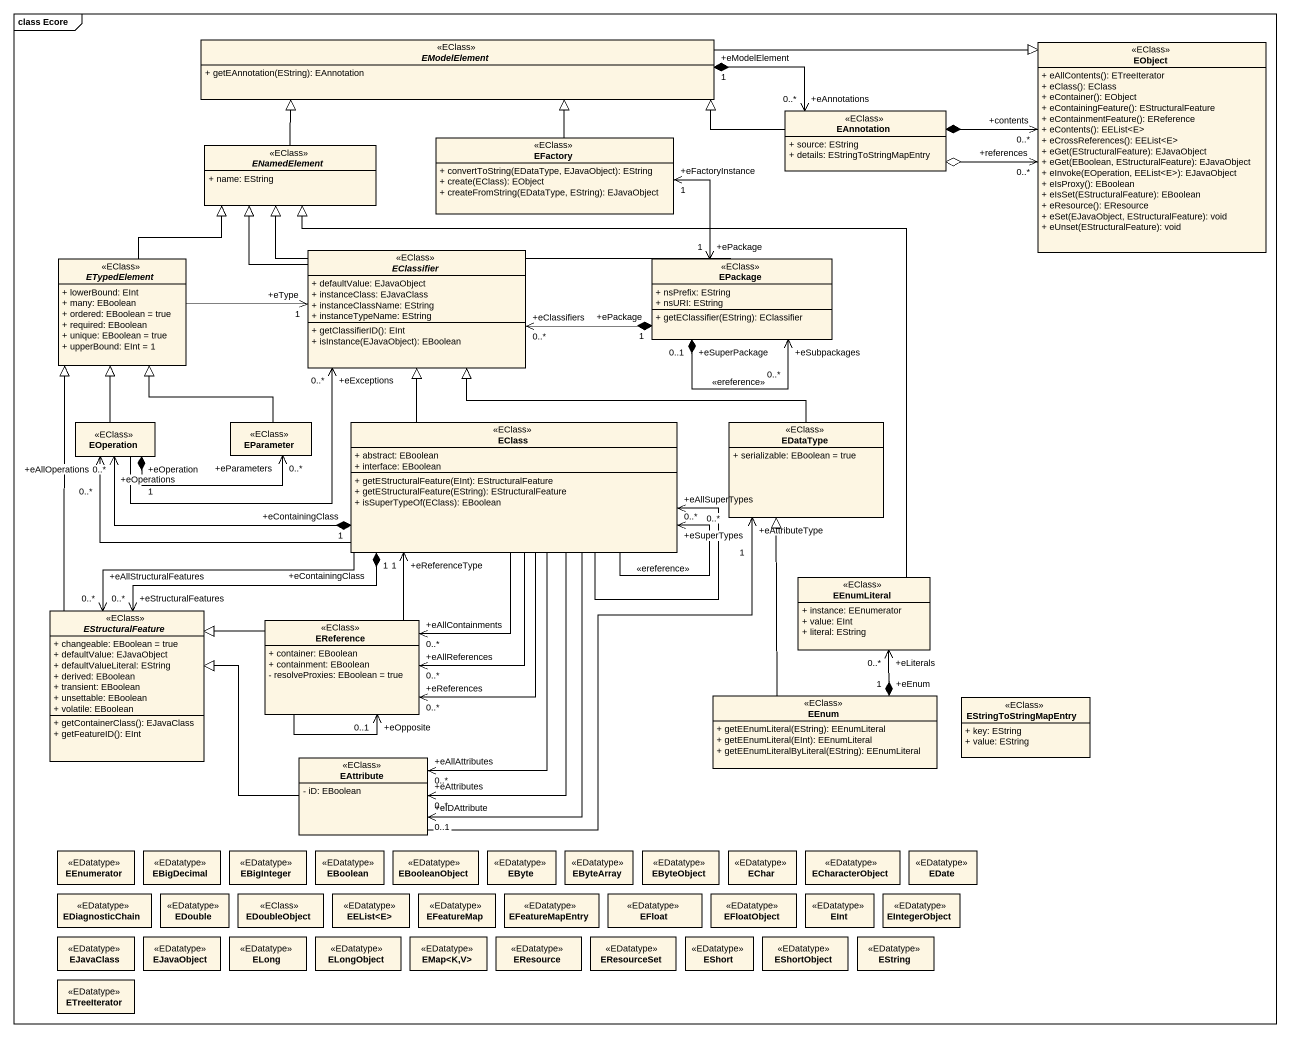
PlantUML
@startuml
mainframe class Ecore
hide circle
hide empty members
skinparam classAttributeIconSize 0
abstract class EModelElement <<EClass>> {
  + getEAnnotation(EString): EAnnotation
}
class EObject <<EClass>> {
  + eAllContents(): ETreeIterator
  + eClass(): EClass
  + eContainer(): EObject
  + eContainingFeature(): EStructuralFeature
  + eContainmentFeature(): EReference
  + eContents(): EEList<E>
  + eCrossReferences(): EEList<E>
  + eGet(EStructuralFeature): EJavaObject
  + eGet(EBoolean, EStructuralFeature): EJavaObject
  + eInvoke(EOperation, EEList<E>): EJavaObject
  + eIsProxy(): EBoolean
  + eIsSet(EStructuralFeature): EBoolean
  + eResource(): EResource
  + eSet(EJavaObject, EStructuralFeature): void
  + eUnset(EStructuralFeature): void
}
class EAnnotation <<EClass>> {
  + source: EString
  + details: EStringToStringMapEntry
}
abstract class ENamedElement <<EClass>> {
  + name: EString
}
class EFactory <<EClass>> {
  + convertToString(EDataType, EJavaObject): EString
  + create(EClass): EObject
  + createFromString(EDataType, EString): EJavaObject
}
abstract class ETypedElement <<EClass>> {
  + lowerBound: EInt
  + many: EBoolean
  + ordered: EBoolean = true
  + required: EBoolean
  + unique: EBoolean = true
  + upperBound: EInt = 1
}
abstract class EClassifier <<EClass>> {
  + defaultValue: EJavaObject
  + instanceClass: EJavaClass
  + instanceClassName: EString
  + instanceTypeName: EString
  + getClassifierID(): EInt
  + isInstance(EJavaObject): EBoolean
}
class EPackage <<EClass>> {
  + nsPrefix: EString
  + nsURI: EString
  + getEClassifier(EString): EClassifier
}
class EOperation <<EClass>>
class EParameter <<EClass>>
class EClass <<EClass>> {
  + abstract: EBoolean
  + interface: EBoolean
  + getEStructuralFeature(EInt): EStructuralFeature
  + getEStructuralFeature(EString): EStructuralFeature
  + isSuperTypeOf(EClass): EBoolean
}
class EDataType <<EClass>> {
  + serializable: EBoolean = true
}
class EEnumLiteral <<EClass>> {
  + instance: EEnumerator
  + value: EInt
  + literal: EString
}
abstract class EStructuralFeature <<EClass>> {
  + changeable: EBoolean = true
  + defaultValue: EJavaObject
  + defaultValueLiteral: EString
  + derived: EBoolean
  + transient: EBoolean
  + unsettable: EBoolean
  + volatile: EBoolean
  + getContainerClass(): EJavaClass
  + getFeatureID(): EInt
}
class EReference <<EClass>> {
  + container: EBoolean
  + containment: EBoolean
  - resolveProxies: EBoolean = true
}
class EEnum <<EClass>> {
  + getEEnumLiteral(EString): EEnumLiteral
  + getEEnumLiteral(EInt): EEnumLiteral
  + getEEnumLiteralByLiteral(EString): EEnumLiteral
}
class EStringToStringMapEntry <<EClass>> {
  + key: EString
  + value: EString
}
class EAttribute <<EClass>> {
  - iD: EBoolean
}
class EEnumerator <<EDatatype>>
class EBigDecimal <<EDatatype>>
class EBigInteger <<EDatatype>>
class EBoolean <<EDatatype>>
class EBooleanObject <<EDatatype>>
class EByte <<EDatatype>>
class EByteArray <<EDatatype>>
class EByteObject <<EDatatype>>
class EChar <<EDatatype>>
class ECharacterObject <<EDatatype>>
class EDate <<EDatatype>>
class EDiagnosticChain <<EDatatype>>
class EDouble <<EDatatype>>
class EDoubleObject <<EClass>>
class "EEList<E>" as EEList_E <<EDatatype>>
class EFeatureMap <<EDatatype>>
class EFeatureMapEntry <<EDatatype>>
class EFloat <<EDatatype>>
class EFloatObject <<EDatatype>>
class EInt <<EDatatype>>
class EIntegerObject <<EDatatype>>
class EJavaClass <<EDatatype>>
class EJavaObject <<EDatatype>>
class ELong <<EDatatype>>
class ELongObject <<EDatatype>>
class "EMap<K,V>" as EMap_K_V <<EDatatype>>
class EResource <<EDatatype>>
class EResourceSet <<EDatatype>>
class EShort <<EDatatype>>
class EShortObject <<EDatatype>>
class EString <<EDatatype>>
class ETreeIterator <<EDatatype>>
EModelElement -right-|> EObject
EAnnotation "+eAnnotations\n0..*" <-left-* "+eModelElement\n1" EModelElement
EAnnotation -left-|> EModelElement
EAnnotation o-right-> "+references\n0..*" EObject
EAnnotation *-right-> "+contents\n0..*" EObject
ENamedElement -up-|> EModelElement
EFactory -up-|> EModelElement
EFactory "+eFactoryInstance\n1" <--> "+ePackage\n1" EPackage
ETypedElement -up-|> ENamedElement
EClassifier -up-|> ENamedElement
EClassifier "+eType\n1" <-left- ETypedElement
EClassifier "+eClassifiers\n0..*" <-right-* "+ePackage\n1" EPackage
EPackage -left-|> ENamedElement
EPackage "+eSuperPackage\n0..1" *--> "+eSubpackages\n0..*" EPackage : <<ereference>>
EOperation -up-|> ETypedElement
EOperation -right-> "+eExceptions\n0..*" EClassifier
EOperation "+eOperation\n1" *-right-> "+eParameters\n0..*" EParameter
EOperation "+eOperations\n0..*" <-right-* "+eContainingClass\n1" EClass
EParameter -up-|> ETypedElement
EClass -up-|> EClassifier
EClass -left-> "+eAllOperations\n0..*" EOperation
EClass --> "+eSuperTypes\n0..*" EClass : <<ereference>>
EClass --> "+eAllSuperTypes\n0..*" EClass
EClass "+eContainingClass\n1" *-left-> "+eStructuralFeatures\n0..*" EStructuralFeature
EClass -left-> "+eAllStructuralFeatures\n0..*" EStructuralFeature
EClass --> "+eAllReferences\n0..*" EReference
EClass --> "+eReferences\n0..*" EReference
EClass --> "+eAllContainments\n0..*" EReference
EClass --> "+eIDAttribute\n0..1" EAttribute
EClass --> "+eAttributes\n0..*" EAttribute
EClass --> "+eAllAttributes\n0..*" EAttribute
EDataType -left-|> EClassifier
EEnumLiteral -up-|> ENamedElement
EStructuralFeature -up-|> ETypedElement
EReference -up-> "+eReferenceType\n1" EClass
EReference -left-|> EStructuralFeature
EReference --> "+eOpposite\n0..1" EReference
EEnum -up-|> EDataType
EEnum "+eEnum\n1" *-up-> "+eLiterals\n0..*" EEnumLiteral
EAttribute -up-> "+eAttributeType\n1" EDataType
EAttribute -left-|> EStructuralFeature
@enduml
